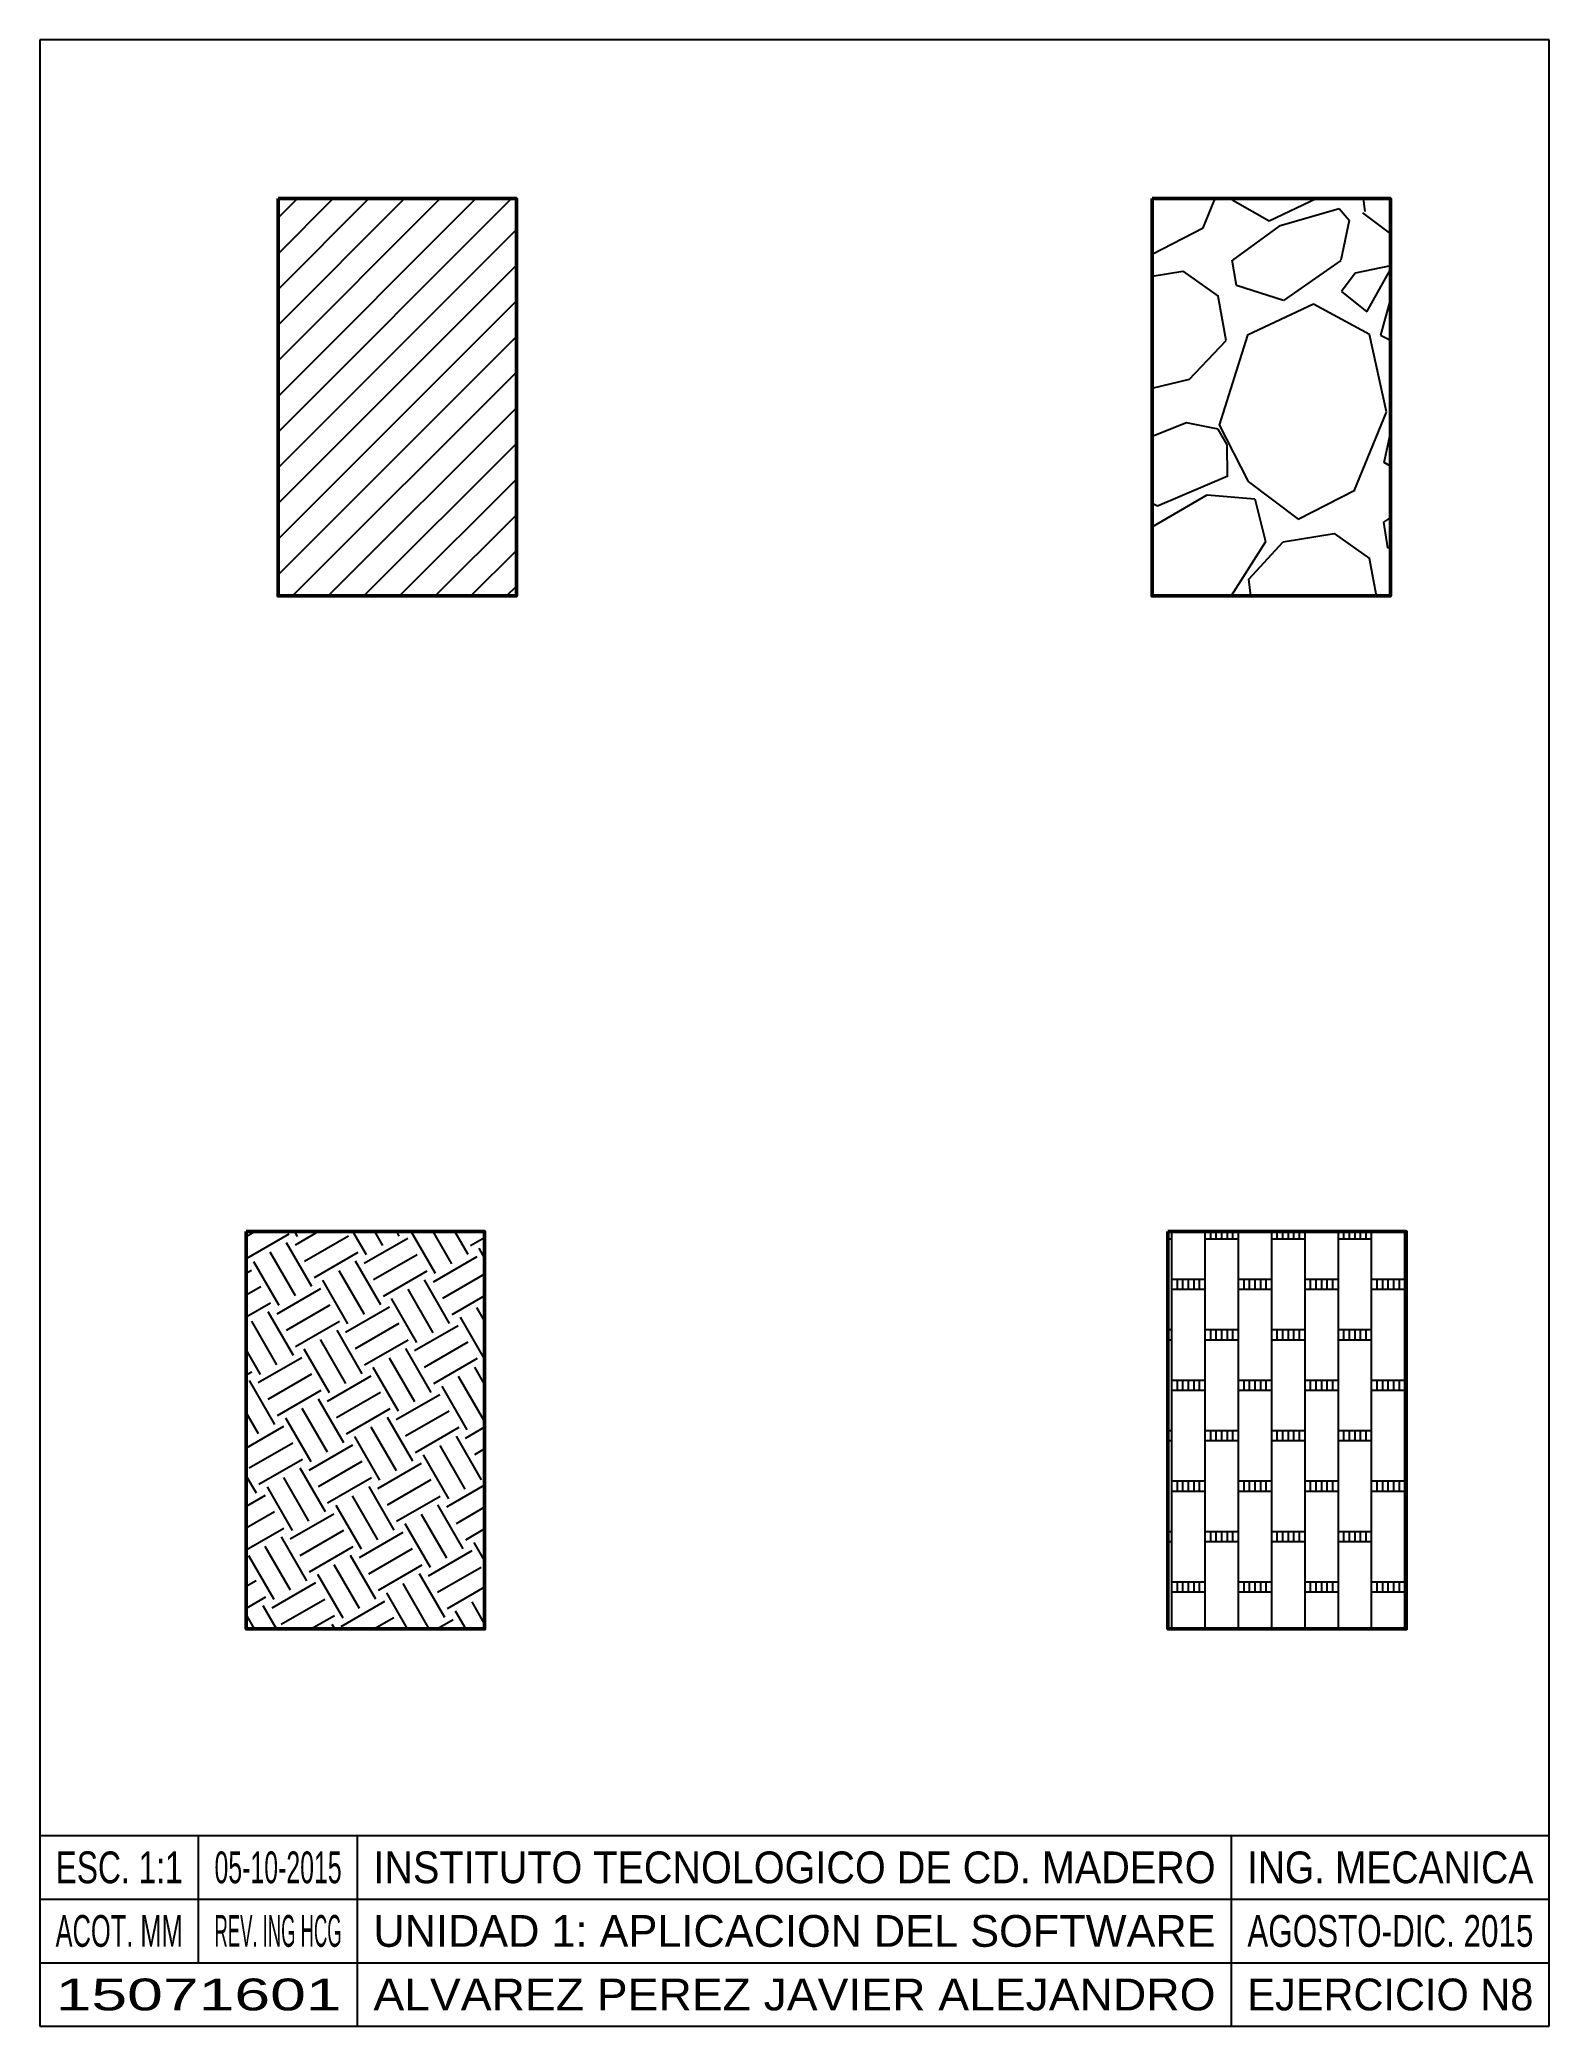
# Model space of a CAD drawing. Header units: millimetres. Extents: x 0 to 190, y 0 to 250.
import ezdxf
from ezdxf.enums import TextEntityAlignment as Align

# ---------------------------------------------------------------- set-up
doc = ezdxf.new("R2010")
doc.units = ezdxf.units.MM
doc.layers.get('0').update_dxf_attribs({"lineweight": 50})
for name, color, linetype in [('HATCH', 1, 'Continuous'), ('RECUADRO', 5, 'Continuous'), ('TEXTOS', 6, 'Continuous')]:
    doc.layers.add(name, color=color, linetype=linetype)
doc.styles.get("Standard").update_dxf_attribs({"font": 'ARIAL.TTF'})

msp = doc.modelspace()

# ---------------------------------------------------------------- hatches: boundary and pattern name
at = {"layer": 'HATCH'}
h = msp.add_hatch(dxfattribs=at)
h.set_pattern_fill('ANSI31', color=256)
h.paths.add_polyline_path([(60, 230), (30, 230), (30, 180), (60, 180)])
h = msp.add_hatch(dxfattribs=at)
h.set_pattern_fill('GRAVEL', color=256, scale=1.5, angle=30)
h.paths.add_polyline_path([(170, 230), (140, 230), (140, 180), (170, 180)])
h = msp.add_hatch(dxfattribs=at)
h.set_pattern_fill('EARTH', color=256, angle=120)
h.paths.add_polyline_path([(56, 100), (26, 100), (26, 50), (56, 50)])
h = msp.add_hatch(dxfattribs=at)
h.set_pattern_fill('BRSTONE', color=256, scale=0.5, angle=90)
h.paths.add_polyline_path([(172, 100), (142, 100), (142, 50), (172, 50)])

# ---------------------------------------------------------------- linework, layer by layer
for points in [[(30, 230), (60, 230), (60, 180), (30, 180)], [(140, 230), (170, 230), (170, 180), (140, 180)], [(26, 100), (56, 100), (56, 50), (26, 50)], [(142, 100), (172, 100), (172, 50), (142, 50)]]:
    msp.add_lwpolyline(points, close=True)
at = {"layer": 'RECUADRO'}
for p, q in [((190, 250), (0, 250)), ((0, 250), (0, 0)), ((190, 0), (190, 250)), ((0, 24), (190, 24)), ((20, 8), (20, 24)), ((40, 0), (40, 24)), ((150, 0), (150, 24)), ((0, 16), (190, 16)), ((0, 8), (190, 8)), ((0, 0), (190, 0)), ((140, 0), (164, 0))]:
    msp.add_line(p, q, dxfattribs=at)

# ---------------------------------------------------------------- texts
at = {"layer": 'TEXTOS'}
for s, width, p, p2 in [('ESC. 1:1', 0.715471, (2, 18), (18, 18)), ('05-10-2015', 0.559756, (22, 18), (38, 18)), ('INSTITUTO TECNOLOGICO DE CD. MADERO', 0.891461, (42, 18), (148, 18)), ('ING. MECANICA', 0.846203, (152, 18), (188, 18)), ('ACOT. MM', 0.572712, (2, 10), (18, 10)), ('REV. ING HCG', 0.415592, (22, 10), (38, 10)), ('UNIDAD 1: APLICACION DEL SOFTWARE', 0.975395, (42, 10), (148, 10)), ('AGOSTO-DIC. 2015', 0.706885, (152, 10), (188, 10)), ('15071601', 1.447981, (2, 2), (38, 2)), ('ALVAREZ PEREZ JAVIER ALEJANDRO', 1.040719, (42, 2), (148, 2)), ('EJERCICIO N8', 0.935015, (152, 2), (188, 2))]:
    msp.add_text(s, height=4, dxfattribs=dict(at, width=width)).set_placement(p, p2, align=Align.FIT)

doc.saveas('drawing.dxf')
